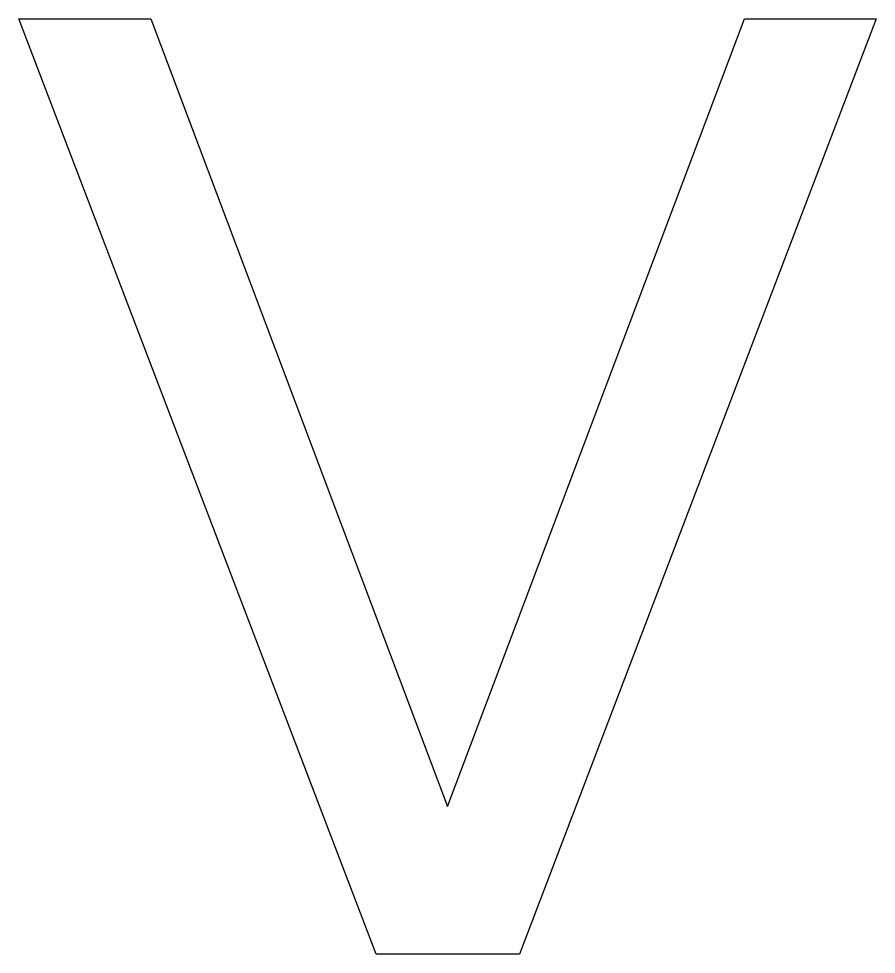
# Model space of a CAD drawing. Extents: x -3.83 to 3.71, y -3.67 to 4.56.
import ezdxf

# ---------------------------------------------------------------- set-up
doc = ezdxf.new("R2010")
doc.units = 0
doc.layers.get('0').update_dxf_attribs({"linetype": 'CONTINUOUS'})

msp = doc.modelspace()

# ---------------------------------------------------------------- linework, layer by layer
at = {"color": 7}
msp.add_lwpolyline([(-0.690121, -3.670294), (-3.83205, 4.559351), (-2.668984, 4.559351), (-0.061736, -2.369425), (2.551024, 4.559351), (3.708575, 4.559351), (0.57216, -3.670294), (-0.690121, -3.670294)], dxfattribs=at)

doc.saveas('drawing.dxf')
